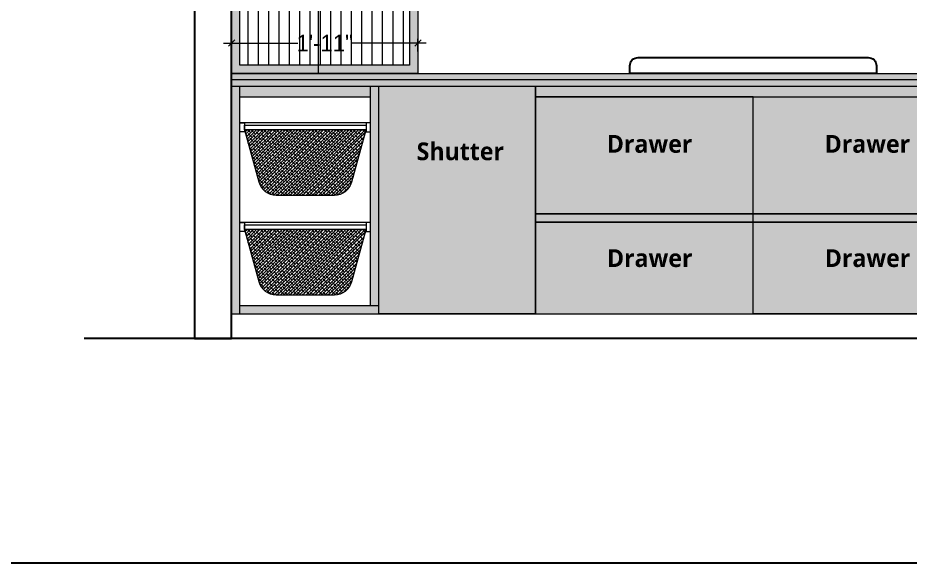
# Model space of a CAD drawing. Header units: millimetres. Extents: x 56222 to 3066687, y -650199 to -121287.
# Drawn here: x 136926.7 to 137034.5, y -183523.4 to -183457.6 of the extents above; entities that cross this region are included whole.
import ezdxf

# ---------------------------------------------------------------- set-up
doc = ezdxf.new("R2010")
doc.units = ezdxf.units.MM
doc.header["$MEASUREMENT"] = 0
doc.header["$PDMODE"] = 35
doc.linetypes.add('DASHED', pattern=[0.75, 0.5, -0.25])
doc.layers.get('Defpoints').update_dxf_attribs({"color": 220})
for name, color, linetype, lineweight in [('ELEVATION', 250, 'Continuous', 9), ('FURNI', 25, 'Continuous', 5), ('FURNITURE', 32, 'Continuous', 9), ('furniture dimensions', 1, 'DASHED', 0), ('SECTION ( SLAB PLine )', 104, 'Continuous', 30), ('Text', 7, 'Continuous', 15), ('wall', 7, 'Continuous', 30), ('XX~SLAB ( BEAM )~ ( DIM )', 7, 'Continuous', 9)]:
    doc.layers.add(name, color=color, linetype=linetype, lineweight=lineweight)
doc.styles.add('century g', font='GOTHIC.TTF')
doc.styles.get("Standard").update_dxf_attribs({"font": 'arial.ttf', "height": 6})
doc.dimstyles.new('Archana', dxfattribs={"dimtxt": 2, "dimasz": 0.75, "dimexe": 0.5, "dimexo": 0.5, "dimgap": 0, "dimtad": 0, "dimzin": 0, "dimdsep": 46, "dimlunit": 4, "dimtxsty": 'century g', "dimblk": 'OBLIQUE', "dimcen": 0, "dimdle": 1, "dimclrd": 256, "dimclre": 256, "dimclrt": 256, "dimadec": 0, "dimazin": 0, "dimtfac": 1, "dimtofl": 0, "dimtmove": 1, "dimatfit": 3, "dimfxl": 1, "dimfxlon": 1, "dimtolj": 1, "dimtzin": 0, "dimlwd": -1, "dimlwe": -1, "dimarcsym": 0})

# ---------------------------------------------------------------- blocks, each defined once
blk = doc.blocks.new('_Oblique')
at = {"layer": 'wall', "color": 0, "lineweight": -2}
blk.add_line((-0.5, -0.5), (0.5, 0.5), dxfattribs=at)
blk = doc.blocks.new('*D202')
at = {"layer": 'Defpoints', "color": 0, "linetype": 'Continuous', "lineweight": 30, "transparency": 16777216}
for p in [(136952.57, -183460.64), (136952.57, -183464.33), (136975.07, -183464.33)]:
    blk.add_point(p, dxfattribs=at)
at = {"layer": 'furniture dimensions', "color": 5, "linetype": 'Continuous', "transparency": 16777216}
for p, q in [((136952.57, -183461.64), (136952.57, -183460.14)), ((136975.07, -183461.64), (136975.07, -183460.14)), ((136951.57, -183460.64), (136960.57, -183460.64)), ((136976.07, -183460.64), (136967.07, -183460.64))]:
    blk.add_line(p, q, dxfattribs=at)
at = {"layer": 'furniture dimensions', "color": 5, "linetype": 'Continuous', "transparency": 16777216, "xscale": 0.75, "yscale": 0.75, "zscale": 0.75, "rotation": 180}
blk.add_blockref('_Oblique', (136952.57, -183460.64), dxfattribs=at)
at = {"layer": 'furniture dimensions', "color": 5, "linetype": 'Continuous', "transparency": 16777216, "xscale": 0.75, "yscale": 0.75, "zscale": 0.75}
blk.add_blockref('_Oblique', (136975.07, -183460.64), dxfattribs=at)
at = {"layer": 'furniture dimensions', "linetype": 'Continuous', "lineweight": 0, "transparency": 16777216, "insert": (136963.82, -183460.64), "char_height": 2, "attachment_point": 5, "style": 'century g'}
blk.add_mtext('\\A1;1\'-11"', dxfattribs=at)

msp = doc.modelspace()

# ---------------------------------------------------------------- hatches: boundary and pattern name
at = {"layer": 'FURNITURE', "lineweight": 0, "true_color": 0x000000, "transparency": 33554687}
h = msp.add_hatch(color=18, dxfattribs=at)
h.dxf.hatch_style = 1
h.paths.add_polyline_path([(136963.067, -183419.37), (136952.567, -183419.37), (136952.567, -183464.326), (136963.067, -183464.326), (136963.067, -183463.326), (136953.567, -183463.326), (136953.567, -183420.37), (136963.067, -183420.37)])
h.paths.add_polyline_path([(136975.067, -183419.37), (136963.067, -183419.37), (136963.067, -183420.37), (136974.067, -183420.37), (136974.067, -183463.326), (136963.067, -183463.326), (136963.067, -183464.326), (136975.067, -183464.326)])
h.paths.add_polyline_path([(137075.567, -183431.326), (137034.567, -183431.326), (137034.567, -183420.37), (137075.567, -183420.37), (137075.567, -183419.37), (137033.567, -183419.37), (137033.567, -183432.326), (137075.567, -183432.326)])
h.paths.add_polyline_path([(137081.567, -183419.37), (137075.567, -183419.37), (137075.567, -183420.37), (137080.567, -183420.37), (137080.567, -183431.326), (137075.567, -183431.326), (137075.567, -183432.326), (137081.567, -183432.326)])
h.paths.add_polyline_path([(137081.567, -183418.37), (137075.567, -183418.37), (137075.567, -183419.37), (137081.567, -183419.37)])
h.paths.add_polyline_path([(137081.567, -183389.37), (137075.567, -183389.37), (137075.567, -183390.37), (137080.567, -183390.37), (137080.567, -183418.37), (137081.567, -183418.37)])
h.paths.add_polyline_path([(137075.567, -183418.37), (137058.567, -183418.37), (137057.567, -183418.37), (137057.567, -183419.37), (137075.567, -183419.37)])
h.paths.add_polyline_path([(137058.567, -183390.37), (137075.567, -183390.37), (137075.567, -183389.37), (137057.567, -183389.37), (137057.567, -183418.37), (137058.567, -183418.37)])
h.paths.add_polyline_path([(137057.567, -183389.37), (137033.567, -183389.37), (137033.567, -183418.37), (137034.567, -183418.37), (137034.567, -183390.37), (137056.567, -183390.37), (137056.567, -183418.37), (137057.567, -183418.37)])
h.paths.add_polyline_path([(137057.567, -183418.37), (137033.567, -183418.37), (137033.567, -183419.37), (137057.567, -183419.37)])
at = {"layer": 'FURNITURE', "lineweight": 0, "true_color": 0xc7c8ca, "transparency": 33554600}
h = msp.add_hatch(dxfattribs=at)
h.set_pattern_fill('ANSI31', color=9, scale=10, angle=45)
h.set_pattern_definition([(90, (-13831.6864, -2533.0411), (-1.25, 0), [])])
h.paths.add_polyline_path([(136974.067, -183420.37), (136963.067, -183420.37), (136963.067, -183463.326), (136974.067, -183463.326)])
h.paths.add_polyline_path([(136963.067, -183420.37), (136953.567, -183420.37), (136953.567, -183463.326), (136963.067, -183463.326)])
at = {"layer": 'FURNITURE', "lineweight": 0, "true_color": 0x636466, "transparency": 33554687}
h = msp.add_hatch(color=251, dxfattribs=at)
h.dxf.hatch_style = 1
h.paths.add_polyline_path([(137081.567, -183464.326), (137056.319, -183464.326), (137056.319, -183465.076), (137081.567, -183465.076)])
h.paths.add_polyline_path([(137056.319, -183464.326), (136952.567, -183464.326), (136952.567, -183465.076), (137056.319, -183465.076)])
at = {"layer": 'FURNITURE', "lineweight": 0, "true_color": 0x939598, "transparency": 33554687}
h = msp.add_hatch(color=252, dxfattribs=at)
h.dxf.hatch_style = 1
h.paths.add_polyline_path([(137081.567, -183465.076), (137056.319, -183465.076), (137056.319, -183465.825), (137081.567, -183465.825)])
h.paths.add_polyline_path([(137056.319, -183465.076), (136952.567, -183465.076), (136952.567, -183465.825), (137056.319, -183465.825)])
at = {"layer": 'FURNITURE', "lineweight": 0, "true_color": 0x734a21, "transparency": 33554687}
h = msp.add_hatch(color=27, dxfattribs=at)
h.dxf.hatch_style = 1
h.paths.add_polyline_path([(136969.361, -183465.825), (136953.567, -183465.825), (136953.567, -183467.114), (136969.361, -183467.114)])
h.paths.add_polyline_path([(136970.361, -183467.114), (136970.361, -183465.825), (136969.361, -183465.825), (136969.361, -183467.114), (136969.361, -183470.282), (136969.361, -183470.282), (136969.361, -183471.371), (136969.361, -183482.323), (136969.361, -183482.323), (136969.361, -183483.413), (136969.361, -183492.326), (136970.361, -183492.326)])
h.paths.add_polyline_path([(136953.567, -183465.825), (136952.567, -183465.825), (136952.567, -183493.326), (136953.567, -183493.326)])
h.paths.add_polyline_path([(136970.361, -183492.326), (136953.567, -183492.326), (136953.567, -183493.326), (136970.361, -183493.326)])
at = {"layer": 'FURNITURE', "lineweight": 0, "true_color": 0xc7c8ca, "transparency": 33554600}
h = msp.add_hatch(color=9, dxfattribs=at)
h.dxf.hatch_style = 1
h.paths.add_polyline_path([(137053.568, -183467.114), (137041.879, -183467.114), (137041.879, -183493.326), (137053.568, -183493.326)])
h.paths.add_polyline_path([(136989.256, -183465.825), (136970.361, -183465.825), (136970.361, -183493.326), (136989.256, -183493.326)])
h.paths.add_polyline_path([(137015.567, -183467.114), (136989.256, -183467.114), (136989.256, -183481.274), (137015.567, -183481.274)])
h.paths.add_polyline_path([(137015.567, -183482.274), (136989.256, -183482.274), (136989.256, -183493.326), (137015.567, -183493.326)])
h.paths.add_polyline_path([(137041.879, -183467.114), (137015.567, -183467.114), (137015.567, -183481.274), (137041.879, -183481.274)])
h.paths.add_polyline_path([(137041.879, -183482.274), (137015.567, -183482.274), (137015.567, -183493.326), (137041.879, -183493.326)])
h.paths.add_polyline_path([(137044.727, -183485.122), (137051.211, -183485.122)], flags=16)
h.paths.add_polyline_path([(136974.234, -183476.162), (136985.724, -183476.162)], flags=16)
h.paths.add_polyline_path([(136997.1, -183475.141), (137008.374, -183475.141)], flags=16)
h.paths.add_polyline_path([(136997.118, -183488.938), (137008.393, -183488.938)], flags=16)
h.paths.add_polyline_path([(137023.412, -183475.141), (137034.686, -183475.141)], flags=16)
h.paths.add_polyline_path([(137023.43, -183488.938), (137034.704, -183488.938)], flags=16)
at = {"layer": 'FURNITURE', "lineweight": 0, "true_color": 0x000000, "transparency": 33554687}
h = msp.add_hatch(color=18, dxfattribs=at)
h.dxf.hatch_style = 1
h.paths.add_polyline_path([(137056.319, -183465.826), (137056.319, -183465.825), (136989.256, -183465.825), (136989.256, -183467.114), (137054.568, -183467.114), (137054.568, -183466.826), (137055.567, -183466.826), (137055.567, -183467.114), (137056.188, -183467.114, 0.31433), (137056.319, -183466.926)])
at = {"layer": 'FURNITURE', "lineweight": 18, "true_color": 0xbc9776, "transparency": 33554585}
h = msp.add_hatch(dxfattribs=at)
h.set_pattern_fill('ANSI38', color=33, scale=2.178414)
h.set_pattern_definition([(45, (128592.75957, -189982.78938), (-0.192546408, 0.192546408), []), (135, (128592.75957, -189982.78938), (-0.577639224, 0.192546408), [0.680754354, -0.408452612])])
h.paths.add_polyline_path([(136968.816, -183471.098), (136954.112, -183471.098), (136955.849, -183477.396, 0.3374013), (136957.949, -183478.995), (136964.997, -183478.995, 0.3381345), (136967.098, -183477.391)])
at = {"layer": 'FURNITURE', "lineweight": 0, "true_color": 0x000000, "transparency": 33554687}
h = msp.add_hatch(color=18, dxfattribs=at)
h.dxf.hatch_style = 1
h.paths.add_polyline_path([(137041.879, -183481.274), (137015.567, -183481.274), (137015.567, -183482.274), (137041.879, -183482.274)])
h.paths.add_polyline_path([(137015.567, -183481.274), (136989.256, -183481.274), (136989.256, -183482.274), (137015.567, -183482.274)])
at = {"layer": 'FURNITURE', "lineweight": 18, "true_color": 0xbc9776, "transparency": 33554585}
h = msp.add_hatch(dxfattribs=at)
h.set_pattern_fill('ANSI38', color=33, scale=2.178414)
h.set_pattern_definition([(45, (128592.75957, -189994.83127), (-0.192546408, 0.192546408), []), (135, (128592.75957, -189994.83127), (-0.577639224, 0.192546408), [0.680754354, -0.408452612])])
h.paths.add_polyline_path([(136968.816, -183483.14), (136954.112, -183483.14), (136955.849, -183489.438, 0.3374013), (136957.949, -183491.037), (136964.997, -183491.037, 0.3381345), (136967.098, -183489.432)])

# ---------------------------------------------------------------- linework, layer by layer
at = {"layer": 'ELEVATION', "color": 252, "lineweight": 0, "true_color": 0x939598, "transparency": 33554613}
msp.add_line((136963.067, -183464.326), (136963.067, -183369.326), dxfattribs=at)
at = {"layer": 'ELEVATION', "lineweight": 30}
msp.add_lwpolyline([(137000.678, -183464.326), (137000.678, -183463.39, -0.4142136), (137001.678, -183462.39), (137029.457, -183462.39, -0.4142136), (137030.457, -183463.39), (137030.457, -183464.326)], format="xyb", close=True, dxfattribs=at)
at = {"layer": 'FURNI', "lineweight": 0}
msp.add_lwpolyline([(136953.567, -183420.37), (136974.067, -183420.37), (136974.067, -183463.326), (136953.567, -183463.326)], close=True, dxfattribs=at)
at = {"layer": 'FURNITURE', "lineweight": 0}
for p, q in [((136975.067, -183419.37), (136975.067, -183464.326)), ((136975.067, -183464.326), (136952.567, -183464.326)), ((137081.567, -183465.076), (136952.567, -183465.076)), ((136952.567, -183493.326), (136952.567, -183465.825)), ((136953.567, -183493.326), (136953.567, -183465.825)), ((136969.361, -183492.326), (136969.361, -183465.825)), ((136989.256, -183467.114), (136989.256, -183465.825)), ((136953.567, -183467.114), (136969.361, -183467.114)), ((136970.361, -183492.326), (136970.361, -183467.114)), ((136989.256, -183467.114), (137054.568, -183467.114)), ((136953.567, -183492.326), (136970.361, -183492.326)), ((136952.567, -183493.326), (137054.569, -183493.326))]:
    msp.add_line(p, q, dxfattribs=at)
at = {"layer": 'FURNITURE', "color": 0, "lineweight": 0}
for p, q in [((136952.567, -183464.326), (137081.567, -183464.326)), ((136952.567, -183465.825), (137081.567, -183465.825))]:
    msp.add_line(p, q, dxfattribs=at)
at = {"layer": 'FURNITURE', "lineweight": 25}
for p, q in [((136989.256, -183467.114), (136989.256, -183493.326)), ((136989.256, -183481.274), (137015.567, -183481.274)), ((137015.567, -183481.274), (137041.879, -183481.274)), ((136989.256, -183482.274), (137015.567, -183482.274)), ((137015.567, -183482.274), (137041.879, -183482.274))]:
    msp.add_line(p, q, dxfattribs=at)
at = {"layer": 'FURNITURE', "color": 242, "lineweight": 30, "true_color": 0xcd2027}
msp.add_lwpolyline([(136034.354, -183339.879), (137239.26, -183339.879), (137239.26, -183523.444), (136034.354, -183523.444)], close=True, dxfattribs=at)
at = {"layer": 'FURNITURE', "lineweight": 0}
for points in [[(136970.361, -183465.825), (136989.256, -183465.825), (136989.256, -183493.326), (136970.361, -183493.326)], [(137015.567, -183467.114), (136989.256, -183467.114), (136989.256, -183493.326), (137015.567, -183493.326)], [(137015.567, -183467.114), (137041.879, -183467.114), (137041.879, -183493.326), (137015.567, -183493.326)]]:
    msp.add_lwpolyline(points, close=True, dxfattribs=at)
at = {"layer": 'FURNITURE'}
for points in [[(136953.567, -183470.282), (136954.112, -183470.282), (136954.112, -183471.371), (136953.567, -183471.371)], [(136954.112, -183470.554), (136968.816, -183470.554), (136968.816, -183471.098), (136954.112, -183471.098)], [(136969.361, -183470.282), (136968.816, -183470.282), (136968.816, -183471.371), (136969.361, -183471.371)], [(136953.567, -183482.323), (136954.112, -183482.323), (136954.112, -183483.413), (136953.567, -183483.413)], [(136954.112, -183482.596), (136968.816, -183482.596), (136968.816, -183483.14), (136954.112, -183483.14)], [(136969.361, -183482.323), (136968.816, -183482.323), (136968.816, -183483.413), (136969.361, -183483.413)]]:
    msp.add_lwpolyline(points, close=True, dxfattribs=at)
for points in [[(136969.361, -183470.282), (136953.567, -183470.282)], [(136969.361, -183482.323), (136953.567, -183482.323)]]:
    msp.add_lwpolyline(points, dxfattribs=at)
for points in [[(136954.112, -183471.098), (136955.849, -183477.396, 0.3374013), (136957.949, -183478.995), (136964.997, -183478.995, 0.3381345), (136967.098, -183477.391), (136968.816, -183471.098)], [(136954.112, -183483.14), (136955.849, -183489.438, 0.3374013), (136957.949, -183491.037), (136964.997, -183491.037, 0.3381345), (136967.098, -183489.432), (136968.816, -183483.14)]]:
    msp.add_lwpolyline(points, format="xyb", dxfattribs=at)
at = {"layer": 'SECTION ( SLAB PLine )', "color": 1}
msp.add_line((137109.795, -183496.326), (136934.746, -183496.326), dxfattribs=at)
at = {"layer": 'XX~SLAB ( BEAM )~ ( DIM )', "lineweight": 30}
msp.add_lwpolyline([(136952.567, -183369.326), (136948.067, -183369.326), (136948.067, -183496.326), (136952.567, -183496.326)], close=True, dxfattribs=at)

# ---------------------------------------------------------------- texts
at = {"layer": 'Text', "ltscale": 20, "char_height": 2.14365, "width": 39.27782, "attachment_point": 1}
for s, insert in [('{\\fMalgun Gothic|b1|i0|c0|p34;\\C1;Drawer}', (136997.891, -183471.741)), ('{\\fMalgun Gothic|b1|i0|c0|p34;\\C1;Drawer}', (137024.202, -183471.741)), ('{\\fMalgun Gothic|b1|i0|c0|p34;\\C1;Shutter }', (136974.92, -183472.641)), ('{\\fMalgun Gothic|b1|i0|c0|p34;\\C1;Drawer}', (136997.909, -183485.538)), ('{\\fMalgun Gothic|b1|i0|c0|p34;\\C1;Drawer}', (137024.221, -183485.538))]:
    msp.add_mtext(s, dxfattribs=dict(at, insert=insert))

# ---------------------------------------------------------------- dimensions: what is measured, and where the dimension line sits
at = {"layer": 'furniture dimensions', "color": 5, "linetype": 'Continuous', "lineweight": 0}
dim = msp.add_linear_dim(base=(136952.567486985, -183460.641138464), p1=(136975.067486994, -183464.325955909), p2=(136952.567486985, -183464.325955909), dimstyle='Archana', override={"dimdec": 0, "dimclrd": 5, "dimclre": 5}, dxfattribs=at)
dim.commit()
dim.dimension.update_dxf_attribs({"geometry": '*D202', "text_midpoint": (136963.817486989, -183460.641138464)})

doc.saveas('drawing.dxf')
